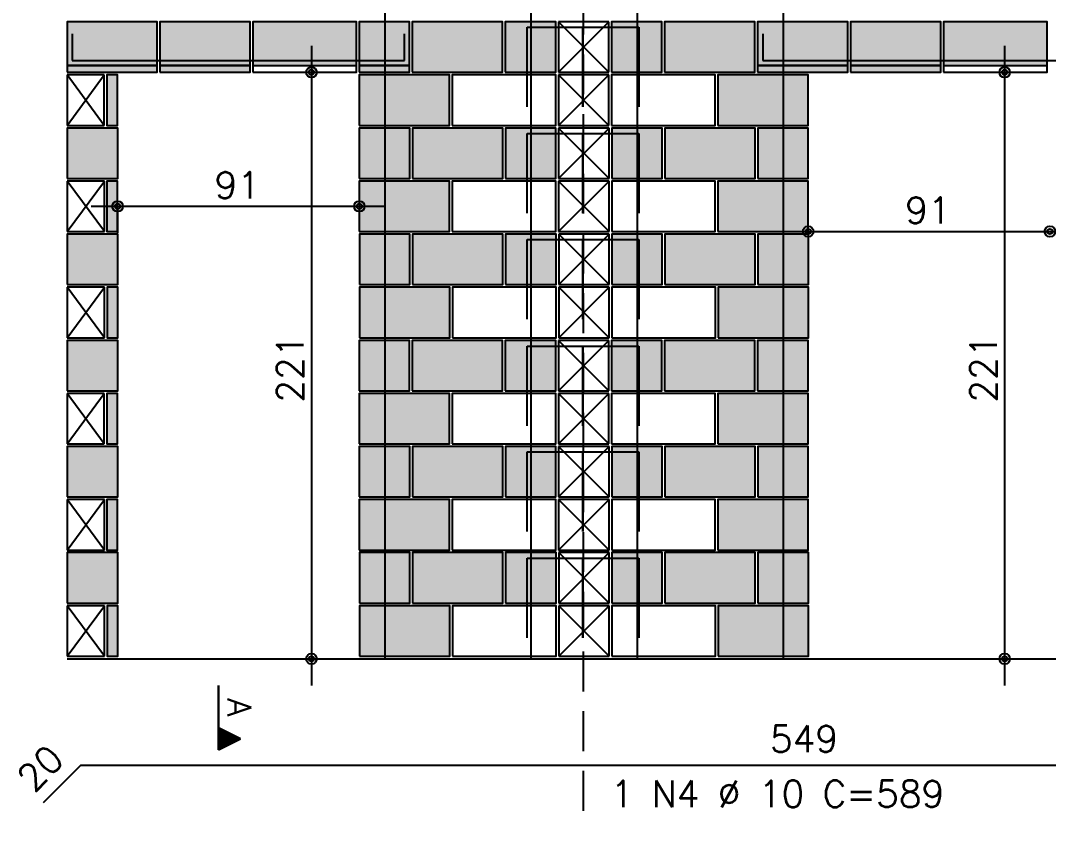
# Model space of a CAD drawing. Extents: x -1 to 122, y -1 to 61.
# Drawn here: x 54.61 to 62.35, y 26.07 to 32.1 of the extents above; entities that cross this region are included whole.
import ezdxf

# ---------------------------------------------------------------- set-up
doc = ezdxf.new("R2010")
doc.units = 0
doc.header["$MEASUREMENT"] = 0
doc.linetypes.add('ESTILO_TQS_0001', pattern=[0.45, 0.3, -0.15])
for name, color, linetype in [('PENA_01', 1, 'CONTINUOUS'), ('PENA_02', 2, 'CONTINUOUS'), ('PENA_03', 3, 'CONTINUOUS'), ('PENA_05', 5, 'CONTINUOUS'), ('PENA_09', 254, 'CONTINUOUS'), ('PENA_21', 100, 'CONTINUOUS'), ('PENA_23', 50, 'CONTINUOUS'), ('PENA_25', 210, 'CONTINUOUS')]:
    doc.layers.add(name, color=color, linetype=linetype)
doc.styles.get("Standard").update_dxf_attribs({"font": 'ROMANS.SHX'})

msp = doc.modelspace()

# ---------------------------------------------------------------- linework, layer by layer
at = {"layer": 'PENA_01', "linetype": 'ESTILO_TQS_0001'}
msp.add_line((58.8489, 32.2973), (58.8489, 22.0036), dxfattribs=at)
at = {"layer": 'PENA_01', "linetype": 'Continuous'}
for p, q in [((56.8024, 31.9126), (56.8024, 27.0926)), ((62.0222, 31.9126), (62.0222, 27.0926)), ((54.962, 31.7626), (55.642, 31.7626)), ((55.662, 31.7626), (56.342, 31.7626)), ((56.362, 31.7626), (57.142, 31.7626)), ((57.162, 31.7626), (57.542, 31.7626)), ((60.162, 31.7626), (60.842, 31.7626)), ((60.862, 31.7626), (61.542, 31.7626)), ((61.562, 31.7626), (62.342, 31.7626)), ((56.952, 31.7126), (57.0024, 31.7126)), ((62.152, 31.7126), (62.2222, 31.7126)), ((55.1431, 30.7026), (57.3631, 30.7026)), ((55.3431, 30.6926), (55.3431, 30.5026)), ((60.3431, 30.5126), (62.5631, 30.5126)), ((60.5431, 30.5026), (60.5431, 30.3126)), ((56.7663, 27.2926), (57.0024, 27.2926)), ((62.0536, 27.2926), (62.2222, 27.2926))]:
    msp.add_line(p, q, dxfattribs=at)
at = {"layer": 'PENA_02', "linetype": 'Continuous'}
for p, q in [((59.042, 32.0926), (58.662, 32.0926)), ((58.662, 32.0926), (58.662, 31.7126)), ((59.042, 31.7126), (59.042, 32.0926)), ((55.242, 31.6926), (54.962, 31.6926)), ((54.962, 31.6926), (54.962, 31.3126)), ((55.242, 31.3126), (55.242, 31.6926)), ((58.662, 31.7126), (59.042, 31.7126)), ((59.042, 31.6926), (58.662, 31.6926)), ((58.662, 31.6926), (58.662, 31.3126)), ((59.042, 31.3126), (59.042, 31.6926)), ((54.962, 31.3126), (55.242, 31.3126)), ((58.662, 31.3126), (59.042, 31.3126)), ((59.0431, 31.2926), (58.6631, 31.2926)), ((58.6631, 31.2926), (58.6631, 30.9126)), ((59.0431, 30.9126), (59.0431, 31.2926)), ((55.2431, 30.8926), (54.9631, 30.8926)), ((54.9631, 30.8926), (54.9631, 30.5126)), ((55.2431, 30.5126), (55.2431, 30.8926)), ((58.6631, 30.9126), (59.0431, 30.9126)), ((59.0431, 30.8926), (58.6631, 30.8926)), ((58.6631, 30.8926), (58.6631, 30.5126)), ((59.0431, 30.5126), (59.0431, 30.8926)), ((54.9631, 30.5126), (55.2431, 30.5126)), ((58.6631, 30.5126), (59.0431, 30.5126)), ((59.0442, 30.4926), (58.6642, 30.4926)), ((58.6642, 30.4926), (58.6642, 30.1126)), ((59.0442, 30.1126), (59.0442, 30.4926)), ((58.6642, 30.1126), (59.0442, 30.1126)), ((55.2442, 30.0926), (54.9642, 30.0926)), ((54.9642, 30.0926), (54.9642, 29.7126)), ((55.2442, 29.7126), (55.2442, 30.0926)), ((59.0442, 30.0926), (58.6642, 30.0926)), ((58.6642, 30.0926), (58.6642, 29.7126)), ((59.0442, 29.7126), (59.0442, 30.0926)), ((54.9642, 29.7126), (55.2442, 29.7126)), ((59.042, 29.6926), (58.662, 29.6926)), ((58.662, 29.6926), (58.662, 29.3126)), ((58.6642, 29.7126), (59.0442, 29.7126)), ((59.042, 29.3126), (59.042, 29.6926)), ((55.242, 29.2926), (54.962, 29.2926)), ((54.962, 29.2926), (54.962, 28.9126)), ((55.242, 28.9126), (55.242, 29.2926)), ((58.662, 29.3126), (59.042, 29.3126)), ((59.042, 29.2926), (58.662, 29.2926)), ((58.662, 29.2926), (58.662, 28.9126)), ((59.042, 28.9126), (59.042, 29.2926)), ((54.962, 28.9126), (55.242, 28.9126)), ((58.662, 28.9126), (59.042, 28.9126)), ((59.0431, 28.8926), (58.6631, 28.8926)), ((58.6631, 28.8926), (58.6631, 28.5126)), ((59.0431, 28.5126), (59.0431, 28.8926)), ((55.2431, 28.4926), (54.9631, 28.4926)), ((54.9631, 28.4926), (54.9631, 28.1126)), ((55.2431, 28.1126), (55.2431, 28.4926)), ((58.6631, 28.5126), (59.0431, 28.5126)), ((59.0431, 28.4926), (58.6631, 28.4926)), ((58.6631, 28.4926), (58.6631, 28.1126)), ((59.0431, 28.1126), (59.0431, 28.4926)), ((54.9631, 28.1126), (55.2431, 28.1126)), ((58.6631, 28.1126), (59.0431, 28.1126)), ((59.0442, 28.0926), (58.6642, 28.0926)), ((58.6642, 28.0926), (58.6642, 27.7126)), ((59.0442, 27.7126), (59.0442, 28.0926)), ((58.6642, 27.7126), (59.0442, 27.7126)), ((55.2442, 27.6926), (54.9642, 27.6926)), ((54.9642, 27.6926), (54.9642, 27.3126)), ((55.2442, 27.3126), (55.2442, 27.6926)), ((59.0442, 27.6926), (58.6642, 27.6926)), ((58.6642, 27.6926), (58.6642, 27.3126)), ((59.0442, 27.3126), (59.0442, 27.6926)), ((54.9642, 27.3126), (55.2442, 27.3126)), ((54.9642, 27.2926), (66.1442, 27.2926)), ((58.6642, 27.3126), (59.0442, 27.3126))]:
    msp.add_line(p, q, dxfattribs=at)
for points in [[(54.962, 31.7126), (55.642, 31.7126), (55.642, 32.0926), (54.962, 32.0926), (54.962, 31.7126)], [(55.662, 31.7126), (56.342, 31.7126), (56.342, 32.0926), (55.662, 32.0926), (55.662, 31.7126)], [(56.362, 31.7126), (57.142, 31.7126), (57.142, 32.0926), (56.362, 32.0926), (56.362, 31.7126)], [(57.162, 31.7126), (57.542, 31.7126), (57.542, 32.0926), (57.162, 32.0926), (57.162, 31.7126)], [(57.562, 31.7126), (58.242, 31.7126), (58.242, 32.0926), (57.562, 32.0926), (57.562, 31.7126)], [(58.262, 31.7126), (58.642, 31.7126), (58.642, 32.0926), (58.262, 32.0926), (58.262, 31.7126)], [(59.062, 31.7126), (59.442, 31.7126), (59.442, 32.0926), (59.062, 32.0926), (59.062, 31.7126)], [(59.462, 31.7126), (60.142, 31.7126), (60.142, 32.0926), (59.462, 32.0926), (59.462, 31.7126)], [(60.162, 31.7126), (60.842, 31.7126), (60.842, 32.0926), (60.162, 32.0926), (60.162, 31.7126)], [(60.862, 31.7126), (61.542, 31.7126), (61.542, 32.0926), (60.862, 32.0926), (60.862, 31.7126)], [(61.562, 31.7126), (62.342, 31.7126), (62.342, 32.0926), (61.562, 32.0926), (61.562, 31.7126)], [(55.262, 31.3126), (55.342, 31.3126), (55.342, 31.6926), (55.262, 31.6926), (55.262, 31.3126)], [(57.162, 31.3126), (57.842, 31.3126), (57.842, 31.6926), (57.162, 31.6926), (57.162, 31.3126)], [(57.862, 31.3126), (58.642, 31.3126), (58.642, 31.6926), (57.862, 31.6926), (57.862, 31.3126)], [(59.062, 31.3126), (59.842, 31.3126), (59.842, 31.6926), (59.062, 31.6926), (59.062, 31.3126)], [(59.862, 31.3126), (60.542, 31.3126), (60.542, 31.6926), (59.862, 31.6926), (59.862, 31.3126)], [(54.9642, 30.9126), (55.3442, 30.9126), (55.3442, 31.2926), (54.9642, 31.2926), (54.9642, 30.9126)], [(57.1631, 30.9126), (57.5431, 30.9126), (57.5431, 31.2926), (57.1631, 31.2926), (57.1631, 30.9126)], [(57.5631, 30.9126), (58.2431, 30.9126), (58.2431, 31.2926), (57.5631, 31.2926), (57.5631, 30.9126)], [(58.2631, 30.9126), (58.6431, 30.9126), (58.6431, 31.2926), (58.2631, 31.2926), (58.2631, 30.9126)], [(59.0631, 30.9126), (59.4431, 30.9126), (59.4431, 31.2926), (59.0631, 31.2926), (59.0631, 30.9126)], [(59.4631, 30.9126), (60.1431, 30.9126), (60.1431, 31.2926), (59.4631, 31.2926), (59.4631, 30.9126)], [(60.1631, 30.9126), (60.5431, 30.9126), (60.5431, 31.2926), (60.1631, 31.2926), (60.1631, 30.9126)], [(55.2631, 30.5126), (55.3431, 30.5126), (55.3431, 30.8926), (55.2631, 30.8926), (55.2631, 30.5126)], [(57.1631, 30.5126), (57.8431, 30.5126), (57.8431, 30.8926), (57.1631, 30.8926), (57.1631, 30.5126)], [(57.8631, 30.5126), (58.6431, 30.5126), (58.6431, 30.8926), (57.8631, 30.8926), (57.8631, 30.5126)], [(59.0631, 30.5126), (59.8431, 30.5126), (59.8431, 30.8926), (59.0631, 30.8926), (59.0631, 30.5126)], [(59.8631, 30.5126), (60.5431, 30.5126), (60.5431, 30.8926), (59.8631, 30.8926), (59.8631, 30.5126)], [(54.9642, 30.1126), (55.3442, 30.1126), (55.3442, 30.4926), (54.9642, 30.4926), (54.9642, 30.1126)], [(57.1642, 30.1126), (57.5442, 30.1126), (57.5442, 30.4926), (57.1642, 30.4926), (57.1642, 30.1126)], [(57.5642, 30.1126), (58.2442, 30.1126), (58.2442, 30.4926), (57.5642, 30.4926), (57.5642, 30.1126)], [(58.2642, 30.1126), (58.6442, 30.1126), (58.6442, 30.4926), (58.2642, 30.4926), (58.2642, 30.1126)], [(59.0642, 30.1126), (59.4442, 30.1126), (59.4442, 30.4926), (59.0642, 30.4926), (59.0642, 30.1126)], [(59.4642, 30.1126), (60.1442, 30.1126), (60.1442, 30.4926), (59.4642, 30.4926), (59.4642, 30.1126)], [(60.1642, 30.1126), (60.5442, 30.1126), (60.5442, 30.4926), (60.1642, 30.4926), (60.1642, 30.1126)], [(55.2642, 29.7126), (55.3442, 29.7126), (55.3442, 30.0926), (55.2642, 30.0926), (55.2642, 29.7126)], [(57.1642, 29.7126), (57.8442, 29.7126), (57.8442, 30.0926), (57.1642, 30.0926), (57.1642, 29.7126)], [(57.8642, 29.7126), (58.6442, 29.7126), (58.6442, 30.0926), (57.8642, 30.0926), (57.8642, 29.7126)], [(59.0642, 29.7126), (59.8442, 29.7126), (59.8442, 30.0926), (59.0642, 30.0926), (59.0642, 29.7126)], [(59.8642, 29.7126), (60.5442, 29.7126), (60.5442, 30.0926), (59.8642, 30.0926), (59.8642, 29.7126)], [(54.9642, 29.3126), (55.3442, 29.3126), (55.3442, 29.6926), (54.9642, 29.6926), (54.9642, 29.3126)], [(57.162, 29.3126), (57.542, 29.3126), (57.542, 29.6926), (57.162, 29.6926), (57.162, 29.3126)], [(57.562, 29.3126), (58.242, 29.3126), (58.242, 29.6926), (57.562, 29.6926), (57.562, 29.3126)], [(58.262, 29.3126), (58.642, 29.3126), (58.642, 29.6926), (58.262, 29.6926), (58.262, 29.3126)], [(59.062, 29.3126), (59.442, 29.3126), (59.442, 29.6926), (59.062, 29.6926), (59.062, 29.3126)], [(59.462, 29.3126), (60.142, 29.3126), (60.142, 29.6926), (59.462, 29.6926), (59.462, 29.3126)], [(60.162, 29.3126), (60.542, 29.3126), (60.542, 29.6926), (60.162, 29.6926), (60.162, 29.3126)], [(55.262, 28.9126), (55.342, 28.9126), (55.342, 29.2926), (55.262, 29.2926), (55.262, 28.9126)], [(57.162, 28.9126), (57.842, 28.9126), (57.842, 29.2926), (57.162, 29.2926), (57.162, 28.9126)], [(57.862, 28.9126), (58.642, 28.9126), (58.642, 29.2926), (57.862, 29.2926), (57.862, 28.9126)], [(59.062, 28.9126), (59.842, 28.9126), (59.842, 29.2926), (59.062, 29.2926), (59.062, 28.9126)], [(59.862, 28.9126), (60.542, 28.9126), (60.542, 29.2926), (59.862, 29.2926), (59.862, 28.9126)], [(54.9642, 28.5126), (55.3442, 28.5126), (55.3442, 28.8926), (54.9642, 28.8926), (54.9642, 28.5126)], [(57.1631, 28.5126), (57.5431, 28.5126), (57.5431, 28.8926), (57.1631, 28.8926), (57.1631, 28.5126)], [(57.5631, 28.5126), (58.2431, 28.5126), (58.2431, 28.8926), (57.5631, 28.8926), (57.5631, 28.5126)], [(58.2631, 28.5126), (58.6431, 28.5126), (58.6431, 28.8926), (58.2631, 28.8926), (58.2631, 28.5126)], [(59.0631, 28.5126), (59.4431, 28.5126), (59.4431, 28.8926), (59.0631, 28.8926), (59.0631, 28.5126)], [(59.4631, 28.5126), (60.1431, 28.5126), (60.1431, 28.8926), (59.4631, 28.8926), (59.4631, 28.5126)], [(60.1631, 28.5126), (60.5431, 28.5126), (60.5431, 28.8926), (60.1631, 28.8926), (60.1631, 28.5126)], [(55.2631, 28.1126), (55.3431, 28.1126), (55.3431, 28.4926), (55.2631, 28.4926), (55.2631, 28.1126)], [(57.1631, 28.1126), (57.8431, 28.1126), (57.8431, 28.4926), (57.1631, 28.4926), (57.1631, 28.1126)], [(57.8631, 28.1126), (58.6431, 28.1126), (58.6431, 28.4926), (57.8631, 28.4926), (57.8631, 28.1126)], [(59.0631, 28.1126), (59.8431, 28.1126), (59.8431, 28.4926), (59.0631, 28.4926), (59.0631, 28.1126)], [(59.8631, 28.1126), (60.5431, 28.1126), (60.5431, 28.4926), (59.8631, 28.4926), (59.8631, 28.1126)], [(54.9642, 27.7126), (55.3442, 27.7126), (55.3442, 28.0926), (54.9642, 28.0926), (54.9642, 27.7126)], [(57.1642, 27.7126), (57.5442, 27.7126), (57.5442, 28.0926), (57.1642, 28.0926), (57.1642, 27.7126)], [(57.5642, 27.7126), (58.2442, 27.7126), (58.2442, 28.0926), (57.5642, 28.0926), (57.5642, 27.7126)], [(58.2642, 27.7126), (58.6442, 27.7126), (58.6442, 28.0926), (58.2642, 28.0926), (58.2642, 27.7126)], [(59.0642, 27.7126), (59.4442, 27.7126), (59.4442, 28.0926), (59.0642, 28.0926), (59.0642, 27.7126)], [(59.4642, 27.7126), (60.1442, 27.7126), (60.1442, 28.0926), (59.4642, 28.0926), (59.4642, 27.7126)], [(60.1642, 27.7126), (60.5442, 27.7126), (60.5442, 28.0926), (60.1642, 28.0926), (60.1642, 27.7126)], [(55.2642, 27.3126), (55.3442, 27.3126), (55.3442, 27.6926), (55.2642, 27.6926), (55.2642, 27.3126)], [(57.1642, 27.3126), (57.8442, 27.3126), (57.8442, 27.6926), (57.1642, 27.6926), (57.1642, 27.3126)], [(57.8642, 27.3126), (58.6442, 27.3126), (58.6442, 27.6926), (57.8642, 27.6926), (57.8642, 27.3126)], [(59.0642, 27.3126), (59.8442, 27.3126), (59.8442, 27.6926), (59.0642, 27.6926), (59.0642, 27.3126)], [(59.8642, 27.3126), (60.5442, 27.3126), (60.5442, 27.6926), (59.8642, 27.6926), (59.8642, 27.3126)]]:
    msp.add_lwpolyline(points, dxfattribs=at)
for centre, radius in [((56.8024, 31.7126), 0.04), ((56.8024, 31.7126), 0.02), ((62.0222, 31.7126), 0.04), ((62.0222, 31.7126), 0.02), ((55.3431, 30.7026), 0.04), ((57.1631, 30.7026), 0.04), ((55.3431, 30.7026), 0.02), ((57.1631, 30.7026), 0.02), ((60.5431, 30.5126), 0.04), ((60.5431, 30.5126), 0.02), ((62.3631, 30.5126), 0.04), ((62.3631, 30.5126), 0.02), ((56.8024, 27.2926), 0.04), ((62.0222, 27.2926), 0.04), ((56.8024, 27.2926), 0.02), ((62.0222, 27.2926), 0.02)]:
    msp.add_circle(centre, radius, dxfattribs=at)
at = {"layer": 'PENA_03', "linetype": 'Continuous'}
for p, q in [((58.662, 31.7126), (59.042, 32.0926)), ((59.042, 31.7126), (58.662, 32.0926)), ((54.962, 31.3126), (55.242, 31.6926)), ((55.242, 31.3126), (54.962, 31.6926)), ((56.752, 31.7126), (56.752, 31.7126)), ((58.662, 31.3126), (59.042, 31.6926)), ((59.042, 31.3126), (58.662, 31.6926)), ((61.952, 31.7126), (61.952, 31.7126)), ((58.6631, 30.9126), (59.0431, 31.2926)), ((59.0431, 30.9126), (58.6631, 31.2926)), ((54.9631, 30.5126), (55.2431, 30.8926)), ((55.2431, 30.5126), (54.9631, 30.8926)), ((55.3431, 30.8926), (55.3431, 30.8926)), ((58.6631, 30.5126), (59.0431, 30.8926)), ((59.0431, 30.5126), (58.6631, 30.8926)), ((57.1631, 30.7026), (57.1631, 30.7026)), ((60.5431, 30.7026), (60.5431, 30.7026)), ((58.6642, 30.1126), (59.0442, 30.4926)), ((59.0442, 30.1126), (58.6642, 30.4926)), ((54.9642, 29.7126), (55.2442, 30.0926)), ((55.2442, 29.7126), (54.9642, 30.0926)), ((58.6642, 29.7126), (59.0442, 30.0926)), ((59.0442, 29.7126), (58.6642, 30.0926)), ((58.662, 29.3126), (59.042, 29.6926)), ((59.042, 29.3126), (58.662, 29.6926)), ((54.962, 28.9126), (55.242, 29.2926)), ((55.242, 28.9126), (54.962, 29.2926)), ((58.662, 28.9126), (59.042, 29.2926)), ((59.042, 28.9126), (58.662, 29.2926)), ((58.6631, 28.5126), (59.0431, 28.8926)), ((59.0431, 28.5126), (58.6631, 28.8926)), ((54.9631, 28.1126), (55.2431, 28.4926)), ((55.2431, 28.1126), (54.9631, 28.4926)), ((58.6631, 28.1126), (59.0431, 28.4926)), ((59.0431, 28.1126), (58.6631, 28.4926)), ((58.6642, 27.7126), (59.0442, 28.0926)), ((59.0442, 27.7126), (58.6642, 28.0926)), ((54.9642, 27.3126), (55.2442, 27.6926)), ((55.2442, 27.3126), (54.9642, 27.6926)), ((58.6642, 27.3126), (59.0442, 27.6926)), ((59.0442, 27.3126), (58.6642, 27.6926)), ((56.5663, 27.2926), (56.5663, 27.2926)), ((61.8536, 27.2926), (61.8536, 27.2926)), ((56.1026, 27.0926), (56.1026, 26.6063)), ((56.1033, 26.7718), (56.1033, 27.0926)), ((56.2685, 26.6892), (56.1033, 26.7718)), ((56.1033, 26.6074), (56.1033, 26.7711)), ((56.267, 26.6892), (56.1033, 26.7711)), ((56.1154, 26.6126), (56.1154, 26.7658)), ((56.1281, 26.619), (56.1281, 26.7594)), ((56.1409, 26.6254), (56.1409, 26.753)), ((56.1537, 26.6318), (56.1537, 26.7467)), ((56.1664, 26.6382), (56.1664, 26.7403)), ((56.1792, 26.6446), (56.1792, 26.7339)), ((56.192, 26.6509), (56.192, 26.7275)), ((56.2047, 26.6573), (56.2047, 26.7211)), ((56.2175, 26.6637), (56.2175, 26.7148)), ((56.2303, 26.6701), (56.2303, 26.7084)), ((56.243, 26.6765), (56.243, 26.702)), ((56.1026, 26.6063), (56.2685, 26.6892)), ((56.1033, 26.6074), (56.267, 26.6892)), ((56.2558, 26.6828), (56.2558, 26.6956))]:
    msp.add_line(p, q, dxfattribs=at)
at = {"layer": 'PENA_05', "linetype": 'Continuous'}
for p, q in [((58.4271, 31.4517), (58.4271, 32.0517)), ((58.4271, 32.0517), (58.8471, 32.0517)), ((58.8471, 32.0517), (58.8471, 31.4517)), ((58.8471, 31.4517), (58.8471, 32.0517)), ((58.8471, 32.0517), (59.2671, 32.0517)), ((59.2671, 32.0517), (59.2671, 31.4517)), ((55.002, 32.0026), (55.002, 31.8026)), ((57.502, 31.8026), (57.502, 32.0026)), ((60.202, 32.0026), (60.202, 31.8026)), ((55.002, 31.8026), (57.502, 31.8026)), ((60.202, 31.8026), (62.6995, 31.8026)), ((58.4271, 30.6517), (58.4271, 31.2517)), ((58.4271, 31.2517), (58.8471, 31.2517)), ((58.8471, 31.2517), (58.8471, 30.6517)), ((58.8471, 30.6517), (58.8471, 31.2517)), ((58.8471, 31.2517), (59.2671, 31.2517)), ((59.2671, 31.2517), (59.2671, 30.6517)), ((58.4271, 29.8517), (58.4271, 30.4517)), ((58.4271, 30.4517), (58.8471, 30.4517)), ((58.8471, 30.4517), (58.8471, 29.8517)), ((58.8471, 29.8517), (58.8471, 30.4517)), ((58.8471, 30.4517), (59.2671, 30.4517)), ((59.2671, 30.4517), (59.2671, 29.8517)), ((58.4271, 29.0493), (58.4271, 29.6493)), ((58.4271, 29.6493), (58.8471, 29.6493)), ((58.8471, 29.6493), (58.8471, 29.0493)), ((58.8471, 29.0493), (58.8471, 29.6493)), ((58.8471, 29.6493), (59.2671, 29.6493)), ((59.2671, 29.6493), (59.2671, 29.0493)), ((58.4271, 28.2526), (58.4271, 28.8526)), ((58.4271, 28.8526), (58.8471, 28.8526)), ((58.8471, 28.8526), (58.8471, 28.2526)), ((58.8471, 28.2526), (58.8471, 28.8526)), ((58.8471, 28.8526), (59.2671, 28.8526)), ((59.2671, 28.8526), (59.2671, 28.2526)), ((58.4271, 27.4517), (58.4271, 28.0517)), ((58.4271, 28.0517), (58.8471, 28.0517)), ((58.8471, 28.0517), (58.8471, 27.4517)), ((58.8471, 27.4517), (58.8471, 28.0517)), ((58.8471, 28.0517), (59.2671, 28.0517)), ((59.2671, 28.0517), (59.2671, 27.4517)), ((55.0642, 26.4891), (54.7813, 26.2062)), ((66.0442, 26.4891), (55.0642, 26.4891))]:
    msp.add_line(p, q, dxfattribs=at)
for points in [[(57.3542, 32.8526), (57.3542, 27.2926)], [(58.4542, 32.8526), (58.4542, 27.2926)], [(59.2542, 32.8526), (59.2542, 27.2926)], [(60.3542, 32.8526), (60.3542, 27.2926)]]:
    msp.add_lwpolyline(points, dxfattribs=at)
at = {"layer": 'PENA_09', "linetype": 'Continuous'}
for points in [[(54.962, 31.7626), (55.642, 31.7626), (55.642, 32.0926), (54.962, 32.0926), (54.962, 31.7626)], [(55.662, 31.7626), (56.342, 31.7626), (56.342, 32.0926), (55.662, 32.0926), (55.662, 31.7626)], [(56.362, 31.7626), (57.142, 31.7626), (57.142, 32.0926), (56.362, 32.0926), (56.362, 31.7626)], [(57.162, 31.7626), (57.542, 31.7626), (57.542, 32.0926), (57.162, 32.0926), (57.162, 31.7626)], [(60.162, 31.7626), (60.842, 31.7626), (60.842, 32.0926), (60.162, 32.0926), (60.162, 31.7626)], [(60.862, 31.7626), (61.542, 31.7626), (61.542, 32.0926), (60.862, 32.0926), (60.862, 31.7626)], [(61.562, 31.7626), (62.342, 31.7626), (62.342, 32.0926), (61.562, 32.0926), (61.562, 31.7626)]]:
    msp.add_lwpolyline(points, dxfattribs=at)
for points in [[(54.962, 31.7626), (55.642, 31.7626), (55.642, 32.0926)], [(54.962, 31.7626), (55.642, 32.0926), (54.962, 32.0926)], [(54.962, 31.7626), (54.962, 32.0926), (54.962, 31.7626)], [(55.662, 31.7626), (56.342, 31.7626), (56.342, 32.0926)], [(55.662, 31.7626), (56.342, 32.0926), (55.662, 32.0926)], [(55.662, 31.7626), (55.662, 32.0926), (55.662, 31.7626)], [(56.362, 31.7626), (57.142, 31.7626), (57.142, 32.0926)], [(56.362, 31.7626), (57.142, 32.0926), (56.362, 32.0926)], [(56.362, 31.7626), (56.362, 32.0926), (56.362, 31.7626)], [(57.162, 31.7626), (57.542, 31.7626), (57.542, 32.0926)], [(57.162, 31.7626), (57.542, 32.0926), (57.162, 32.0926)], [(57.162, 31.7626), (57.162, 32.0926), (57.162, 31.7626)], [(60.162, 31.7626), (60.842, 31.7626), (60.842, 32.0926)], [(60.162, 31.7626), (60.842, 32.0926), (60.162, 32.0926)], [(60.162, 31.7626), (60.162, 32.0926), (60.162, 31.7626)], [(60.862, 31.7626), (61.542, 31.7626), (61.542, 32.0926)], [(60.862, 31.7626), (61.542, 32.0926), (60.862, 32.0926)], [(60.862, 31.7626), (60.862, 32.0926), (60.862, 31.7626)], [(61.562, 31.7626), (62.342, 31.7626), (62.342, 32.0926)], [(61.562, 31.7626), (62.342, 32.0926), (61.562, 32.0926)], [(61.562, 31.7626), (61.562, 32.0926), (61.562, 31.7626)]]:
    msp.add_solid(points, dxfattribs=at)
at = {"layer": 'PENA_21', "linetype": 'Continuous'}
for points in [[(57.562, 31.7126), (58.242, 31.7126), (58.242, 32.0926), (57.562, 32.0926), (57.562, 31.7126)], [(59.462, 31.7126), (60.142, 31.7126), (60.142, 32.0926), (59.462, 32.0926), (59.462, 31.7126)], [(54.962, 31.7126), (55.642, 31.7126), (55.642, 31.7626), (54.962, 31.7626), (54.962, 31.7126)], [(55.662, 31.7126), (56.342, 31.7126), (56.342, 31.7626), (55.662, 31.7626), (55.662, 31.7126)], [(60.162, 31.7126), (60.842, 31.7126), (60.842, 31.7626), (60.162, 31.7626), (60.162, 31.7126)], [(60.862, 31.7126), (61.542, 31.7126), (61.542, 31.7626), (60.862, 31.7626), (60.862, 31.7126)], [(57.162, 31.3126), (57.842, 31.3126), (57.842, 31.6926), (57.162, 31.6926), (57.162, 31.3126)], [(59.862, 31.3126), (60.542, 31.3126), (60.542, 31.6926), (59.862, 31.6926), (59.862, 31.3126)], [(57.5631, 30.9126), (58.2431, 30.9126), (58.2431, 31.2926), (57.5631, 31.2926), (57.5631, 30.9126)], [(59.4631, 30.9126), (60.1431, 30.9126), (60.1431, 31.2926), (59.4631, 31.2926), (59.4631, 30.9126)], [(57.1631, 30.5126), (57.8431, 30.5126), (57.8431, 30.8926), (57.1631, 30.8926), (57.1631, 30.5126)], [(59.8631, 30.5126), (60.5431, 30.5126), (60.5431, 30.8926), (59.8631, 30.8926), (59.8631, 30.5126)], [(57.5642, 30.1126), (58.2442, 30.1126), (58.2442, 30.4926), (57.5642, 30.4926), (57.5642, 30.1126)], [(59.4642, 30.1126), (60.1442, 30.1126), (60.1442, 30.4926), (59.4642, 30.4926), (59.4642, 30.1126)], [(57.1642, 29.7126), (57.8442, 29.7126), (57.8442, 30.0926), (57.1642, 30.0926), (57.1642, 29.7126)], [(59.8642, 29.7126), (60.5442, 29.7126), (60.5442, 30.0926), (59.8642, 30.0926), (59.8642, 29.7126)], [(57.562, 29.3126), (58.242, 29.3126), (58.242, 29.6926), (57.562, 29.6926), (57.562, 29.3126)], [(59.462, 29.3126), (60.142, 29.3126), (60.142, 29.6926), (59.462, 29.6926), (59.462, 29.3126)], [(57.162, 28.9126), (57.842, 28.9126), (57.842, 29.2926), (57.162, 29.2926), (57.162, 28.9126)], [(59.862, 28.9126), (60.542, 28.9126), (60.542, 29.2926), (59.862, 29.2926), (59.862, 28.9126)], [(57.5631, 28.5126), (58.2431, 28.5126), (58.2431, 28.8926), (57.5631, 28.8926), (57.5631, 28.5126)], [(59.4631, 28.5126), (60.1431, 28.5126), (60.1431, 28.8926), (59.4631, 28.8926), (59.4631, 28.5126)], [(57.1631, 28.1126), (57.8431, 28.1126), (57.8431, 28.4926), (57.1631, 28.4926), (57.1631, 28.1126)], [(59.8631, 28.1126), (60.5431, 28.1126), (60.5431, 28.4926), (59.8631, 28.4926), (59.8631, 28.1126)], [(57.5642, 27.7126), (58.2442, 27.7126), (58.2442, 28.0926), (57.5642, 28.0926), (57.5642, 27.7126)], [(59.4642, 27.7126), (60.1442, 27.7126), (60.1442, 28.0926), (59.4642, 28.0926), (59.4642, 27.7126)], [(57.1642, 27.3126), (57.8442, 27.3126), (57.8442, 27.6926), (57.1642, 27.6926), (57.1642, 27.3126)], [(59.8642, 27.3126), (60.5442, 27.3126), (60.5442, 27.6926), (59.8642, 27.6926), (59.8642, 27.3126)]]:
    msp.add_lwpolyline(points, dxfattribs=at)
for points in [[(57.562, 31.7126), (58.242, 31.7126), (58.242, 32.0926)], [(57.562, 31.7126), (58.242, 32.0926), (57.562, 32.0926)], [(57.562, 31.7126), (57.562, 32.0926), (57.562, 31.7126)], [(59.462, 31.7126), (60.142, 31.7126), (60.142, 32.0926)], [(59.462, 31.7126), (60.142, 32.0926), (59.462, 32.0926)], [(59.462, 31.7126), (59.462, 32.0926), (59.462, 31.7126)], [(54.962, 31.7126), (55.642, 31.7126), (55.642, 31.7626)], [(54.962, 31.7126), (55.642, 31.7626), (54.962, 31.7626)], [(54.962, 31.7126), (54.962, 31.7626), (54.962, 31.7126)], [(55.662, 31.7126), (56.342, 31.7126), (56.342, 31.7626)], [(55.662, 31.7126), (56.342, 31.7626), (55.662, 31.7626)], [(55.662, 31.7126), (55.662, 31.7626), (55.662, 31.7126)], [(60.162, 31.7126), (60.842, 31.7126), (60.842, 31.7626)], [(60.162, 31.7126), (60.842, 31.7626), (60.162, 31.7626)], [(60.162, 31.7126), (60.162, 31.7626), (60.162, 31.7126)], [(60.862, 31.7126), (61.542, 31.7126), (61.542, 31.7626)], [(60.862, 31.7126), (61.542, 31.7626), (60.862, 31.7626)], [(60.862, 31.7126), (60.862, 31.7626), (60.862, 31.7126)], [(57.162, 31.3126), (57.842, 31.3126), (57.842, 31.6926)], [(57.162, 31.3126), (57.842, 31.6926), (57.162, 31.6926)], [(57.162, 31.3126), (57.162, 31.6926), (57.162, 31.3126)], [(59.862, 31.3126), (60.542, 31.3126), (60.542, 31.6926)], [(59.862, 31.3126), (60.542, 31.6926), (59.862, 31.6926)], [(59.862, 31.3126), (59.862, 31.6926), (59.862, 31.3126)], [(57.5631, 30.9126), (58.2431, 30.9126), (58.2431, 31.2926)], [(57.5631, 30.9126), (58.2431, 31.2926), (57.5631, 31.2926)], [(57.5631, 30.9126), (57.5631, 31.2926), (57.5631, 30.9126)], [(59.4631, 30.9126), (60.1431, 30.9126), (60.1431, 31.2926)], [(59.4631, 30.9126), (60.1431, 31.2926), (59.4631, 31.2926)], [(59.4631, 30.9126), (59.4631, 31.2926), (59.4631, 30.9126)], [(57.1631, 30.5126), (57.8431, 30.5126), (57.8431, 30.8926)], [(57.1631, 30.5126), (57.8431, 30.8926), (57.1631, 30.8926)], [(57.1631, 30.5126), (57.1631, 30.8926), (57.1631, 30.5126)], [(59.8631, 30.5126), (60.5431, 30.5126), (60.5431, 30.8926)], [(59.8631, 30.5126), (60.5431, 30.8926), (59.8631, 30.8926)], [(59.8631, 30.5126), (59.8631, 30.8926), (59.8631, 30.5126)], [(57.5642, 30.1126), (58.2442, 30.1126), (58.2442, 30.4926)], [(57.5642, 30.1126), (58.2442, 30.4926), (57.5642, 30.4926)], [(57.5642, 30.1126), (57.5642, 30.4926), (57.5642, 30.1126)], [(59.4642, 30.1126), (60.1442, 30.1126), (60.1442, 30.4926)], [(59.4642, 30.1126), (60.1442, 30.4926), (59.4642, 30.4926)], [(59.4642, 30.1126), (59.4642, 30.4926), (59.4642, 30.1126)], [(57.1642, 29.7126), (57.8442, 29.7126), (57.8442, 30.0926)], [(57.1642, 29.7126), (57.8442, 30.0926), (57.1642, 30.0926)], [(57.1642, 29.7126), (57.1642, 30.0926), (57.1642, 29.7126)], [(59.8642, 29.7126), (60.5442, 29.7126), (60.5442, 30.0926)], [(59.8642, 29.7126), (60.5442, 30.0926), (59.8642, 30.0926)], [(59.8642, 29.7126), (59.8642, 30.0926), (59.8642, 29.7126)], [(57.562, 29.3126), (58.242, 29.3126), (58.242, 29.6926)], [(57.562, 29.3126), (58.242, 29.6926), (57.562, 29.6926)], [(57.562, 29.3126), (57.562, 29.6926), (57.562, 29.3126)], [(59.462, 29.3126), (60.142, 29.3126), (60.142, 29.6926)], [(59.462, 29.3126), (60.142, 29.6926), (59.462, 29.6926)], [(59.462, 29.3126), (59.462, 29.6926), (59.462, 29.3126)], [(57.162, 28.9126), (57.842, 28.9126), (57.842, 29.2926)], [(57.162, 28.9126), (57.842, 29.2926), (57.162, 29.2926)], [(57.162, 28.9126), (57.162, 29.2926), (57.162, 28.9126)], [(59.862, 28.9126), (60.542, 28.9126), (60.542, 29.2926)], [(59.862, 28.9126), (60.542, 29.2926), (59.862, 29.2926)], [(59.862, 28.9126), (59.862, 29.2926), (59.862, 28.9126)], [(57.5631, 28.5126), (58.2431, 28.5126), (58.2431, 28.8926)], [(57.5631, 28.5126), (58.2431, 28.8926), (57.5631, 28.8926)], [(57.5631, 28.5126), (57.5631, 28.8926), (57.5631, 28.5126)], [(59.4631, 28.5126), (60.1431, 28.5126), (60.1431, 28.8926)], [(59.4631, 28.5126), (60.1431, 28.8926), (59.4631, 28.8926)], [(59.4631, 28.5126), (59.4631, 28.8926), (59.4631, 28.5126)], [(57.1631, 28.1126), (57.8431, 28.1126), (57.8431, 28.4926)], [(57.1631, 28.1126), (57.8431, 28.4926), (57.1631, 28.4926)], [(57.1631, 28.1126), (57.1631, 28.4926), (57.1631, 28.1126)], [(59.8631, 28.1126), (60.5431, 28.1126), (60.5431, 28.4926)], [(59.8631, 28.1126), (60.5431, 28.4926), (59.8631, 28.4926)], [(59.8631, 28.1126), (59.8631, 28.4926), (59.8631, 28.1126)], [(57.5642, 27.7126), (58.2442, 27.7126), (58.2442, 28.0926)], [(57.5642, 27.7126), (58.2442, 28.0926), (57.5642, 28.0926)], [(57.5642, 27.7126), (57.5642, 28.0926), (57.5642, 27.7126)], [(59.4642, 27.7126), (60.1442, 27.7126), (60.1442, 28.0926)], [(59.4642, 27.7126), (60.1442, 28.0926), (59.4642, 28.0926)], [(59.4642, 27.7126), (59.4642, 28.0926), (59.4642, 27.7126)], [(57.1642, 27.3126), (57.8442, 27.3126), (57.8442, 27.6926)], [(57.1642, 27.3126), (57.8442, 27.6926), (57.1642, 27.6926)], [(57.1642, 27.3126), (57.1642, 27.6926), (57.1642, 27.3126)], [(59.8642, 27.3126), (60.5442, 27.3126), (60.5442, 27.6926)], [(59.8642, 27.3126), (60.5442, 27.6926), (59.8642, 27.6926)], [(59.8642, 27.3126), (59.8642, 27.6926), (59.8642, 27.3126)]]:
    msp.add_solid(points, dxfattribs=at)
at = {"layer": 'PENA_23', "linetype": 'Continuous'}
for points in [[(58.262, 31.7126), (58.642, 31.7126), (58.642, 32.0926), (58.262, 32.0926), (58.262, 31.7126)], [(59.062, 31.7126), (59.442, 31.7126), (59.442, 32.0926), (59.062, 32.0926), (59.062, 31.7126)], [(57.162, 31.7126), (57.542, 31.7126), (57.542, 31.7626), (57.162, 31.7626), (57.162, 31.7126)], [(54.9642, 30.9126), (55.3442, 30.9126), (55.3442, 31.2926), (54.9642, 31.2926), (54.9642, 30.9126)], [(57.1631, 30.9126), (57.5431, 30.9126), (57.5431, 31.2926), (57.1631, 31.2926), (57.1631, 30.9126)], [(58.2631, 30.9126), (58.6431, 30.9126), (58.6431, 31.2926), (58.2631, 31.2926), (58.2631, 30.9126)], [(59.0631, 30.9126), (59.4431, 30.9126), (59.4431, 31.2926), (59.0631, 31.2926), (59.0631, 30.9126)], [(60.1631, 30.9126), (60.5431, 30.9126), (60.5431, 31.2926), (60.1631, 31.2926), (60.1631, 30.9126)], [(54.9642, 30.1126), (55.3442, 30.1126), (55.3442, 30.4926), (54.9642, 30.4926), (54.9642, 30.1126)], [(57.1642, 30.1126), (57.5442, 30.1126), (57.5442, 30.4926), (57.1642, 30.4926), (57.1642, 30.1126)], [(58.2642, 30.1126), (58.6442, 30.1126), (58.6442, 30.4926), (58.2642, 30.4926), (58.2642, 30.1126)], [(59.0642, 30.1126), (59.4442, 30.1126), (59.4442, 30.4926), (59.0642, 30.4926), (59.0642, 30.1126)], [(60.1642, 30.1126), (60.5442, 30.1126), (60.5442, 30.4926), (60.1642, 30.4926), (60.1642, 30.1126)], [(54.9642, 29.3126), (55.3442, 29.3126), (55.3442, 29.6926), (54.9642, 29.6926), (54.9642, 29.3126)], [(57.162, 29.3126), (57.542, 29.3126), (57.542, 29.6926), (57.162, 29.6926), (57.162, 29.3126)], [(58.262, 29.3126), (58.642, 29.3126), (58.642, 29.6926), (58.262, 29.6926), (58.262, 29.3126)], [(59.062, 29.3126), (59.442, 29.3126), (59.442, 29.6926), (59.062, 29.6926), (59.062, 29.3126)], [(60.162, 29.3126), (60.542, 29.3126), (60.542, 29.6926), (60.162, 29.6926), (60.162, 29.3126)], [(54.9642, 28.5126), (55.3442, 28.5126), (55.3442, 28.8926), (54.9642, 28.8926), (54.9642, 28.5126)], [(57.1631, 28.5126), (57.5431, 28.5126), (57.5431, 28.8926), (57.1631, 28.8926), (57.1631, 28.5126)], [(58.2631, 28.5126), (58.6431, 28.5126), (58.6431, 28.8926), (58.2631, 28.8926), (58.2631, 28.5126)], [(59.0631, 28.5126), (59.4431, 28.5126), (59.4431, 28.8926), (59.0631, 28.8926), (59.0631, 28.5126)], [(60.1631, 28.5126), (60.5431, 28.5126), (60.5431, 28.8926), (60.1631, 28.8926), (60.1631, 28.5126)], [(54.9642, 27.7126), (55.3442, 27.7126), (55.3442, 28.0926), (54.9642, 28.0926), (54.9642, 27.7126)], [(57.1642, 27.7126), (57.5442, 27.7126), (57.5442, 28.0926), (57.1642, 28.0926), (57.1642, 27.7126)], [(58.2642, 27.7126), (58.6442, 27.7126), (58.6442, 28.0926), (58.2642, 28.0926), (58.2642, 27.7126)], [(59.0642, 27.7126), (59.4442, 27.7126), (59.4442, 28.0926), (59.0642, 28.0926), (59.0642, 27.7126)], [(60.1642, 27.7126), (60.5442, 27.7126), (60.5442, 28.0926), (60.1642, 28.0926), (60.1642, 27.7126)]]:
    msp.add_lwpolyline(points, dxfattribs=at)
for points in [[(58.262, 31.7126), (58.642, 31.7126), (58.642, 32.0926)], [(58.262, 31.7126), (58.642, 32.0926), (58.262, 32.0926)], [(58.262, 31.7126), (58.262, 32.0926), (58.262, 31.7126)], [(59.062, 31.7126), (59.442, 31.7126), (59.442, 32.0926)], [(59.062, 31.7126), (59.442, 32.0926), (59.062, 32.0926)], [(59.062, 31.7126), (59.062, 32.0926), (59.062, 31.7126)], [(57.162, 31.7126), (57.542, 31.7126), (57.542, 31.7626)], [(57.162, 31.7126), (57.542, 31.7626), (57.162, 31.7626)], [(57.162, 31.7126), (57.162, 31.7626), (57.162, 31.7126)], [(54.9642, 30.9126), (55.3442, 30.9126), (55.3442, 31.2926)], [(54.9642, 30.9126), (55.3442, 31.2926), (54.9642, 31.2926)], [(54.9642, 30.9126), (54.9642, 31.2926), (54.9642, 30.9126)], [(57.1631, 30.9126), (57.5431, 30.9126), (57.5431, 31.2926)], [(57.1631, 30.9126), (57.5431, 31.2926), (57.1631, 31.2926)], [(57.1631, 30.9126), (57.1631, 31.2926), (57.1631, 30.9126)], [(58.2631, 30.9126), (58.6431, 30.9126), (58.6431, 31.2926)], [(58.2631, 30.9126), (58.6431, 31.2926), (58.2631, 31.2926)], [(58.2631, 30.9126), (58.2631, 31.2926), (58.2631, 30.9126)], [(59.0631, 30.9126), (59.4431, 30.9126), (59.4431, 31.2926)], [(59.0631, 30.9126), (59.4431, 31.2926), (59.0631, 31.2926)], [(59.0631, 30.9126), (59.0631, 31.2926), (59.0631, 30.9126)], [(60.1631, 30.9126), (60.5431, 30.9126), (60.5431, 31.2926)], [(60.1631, 30.9126), (60.5431, 31.2926), (60.1631, 31.2926)], [(60.1631, 30.9126), (60.1631, 31.2926), (60.1631, 30.9126)], [(54.9642, 30.1126), (55.3442, 30.1126), (55.3442, 30.4926)], [(54.9642, 30.1126), (55.3442, 30.4926), (54.9642, 30.4926)], [(54.9642, 30.1126), (54.9642, 30.4926), (54.9642, 30.1126)], [(57.1642, 30.1126), (57.5442, 30.1126), (57.5442, 30.4926)], [(57.1642, 30.1126), (57.5442, 30.4926), (57.1642, 30.4926)], [(57.1642, 30.1126), (57.1642, 30.4926), (57.1642, 30.1126)], [(58.2642, 30.1126), (58.6442, 30.1126), (58.6442, 30.4926)], [(58.2642, 30.1126), (58.6442, 30.4926), (58.2642, 30.4926)], [(58.2642, 30.1126), (58.2642, 30.4926), (58.2642, 30.1126)], [(59.0642, 30.1126), (59.4442, 30.1126), (59.4442, 30.4926)], [(59.0642, 30.1126), (59.4442, 30.4926), (59.0642, 30.4926)], [(59.0642, 30.1126), (59.0642, 30.4926), (59.0642, 30.1126)], [(60.1642, 30.1126), (60.5442, 30.1126), (60.5442, 30.4926)], [(60.1642, 30.1126), (60.5442, 30.4926), (60.1642, 30.4926)], [(60.1642, 30.1126), (60.1642, 30.4926), (60.1642, 30.1126)], [(54.9642, 29.3126), (55.3442, 29.3126), (55.3442, 29.6926)], [(54.9642, 29.3126), (55.3442, 29.6926), (54.9642, 29.6926)], [(54.9642, 29.3126), (54.9642, 29.6926), (54.9642, 29.3126)], [(57.162, 29.3126), (57.542, 29.3126), (57.542, 29.6926)], [(57.162, 29.3126), (57.542, 29.6926), (57.162, 29.6926)], [(57.162, 29.3126), (57.162, 29.6926), (57.162, 29.3126)], [(58.262, 29.3126), (58.642, 29.3126), (58.642, 29.6926)], [(58.262, 29.3126), (58.642, 29.6926), (58.262, 29.6926)], [(58.262, 29.3126), (58.262, 29.6926), (58.262, 29.3126)], [(59.062, 29.3126), (59.442, 29.3126), (59.442, 29.6926)], [(59.062, 29.3126), (59.442, 29.6926), (59.062, 29.6926)], [(59.062, 29.3126), (59.062, 29.6926), (59.062, 29.3126)], [(60.162, 29.3126), (60.542, 29.3126), (60.542, 29.6926)], [(60.162, 29.3126), (60.542, 29.6926), (60.162, 29.6926)], [(60.162, 29.3126), (60.162, 29.6926), (60.162, 29.3126)], [(54.9642, 28.5126), (55.3442, 28.5126), (55.3442, 28.8926)], [(54.9642, 28.5126), (55.3442, 28.8926), (54.9642, 28.8926)], [(54.9642, 28.5126), (54.9642, 28.8926), (54.9642, 28.5126)], [(57.1631, 28.5126), (57.5431, 28.5126), (57.5431, 28.8926)], [(57.1631, 28.5126), (57.5431, 28.8926), (57.1631, 28.8926)], [(57.1631, 28.5126), (57.1631, 28.8926), (57.1631, 28.5126)], [(58.2631, 28.5126), (58.6431, 28.5126), (58.6431, 28.8926)], [(58.2631, 28.5126), (58.6431, 28.8926), (58.2631, 28.8926)], [(58.2631, 28.5126), (58.2631, 28.8926), (58.2631, 28.5126)], [(59.0631, 28.5126), (59.4431, 28.5126), (59.4431, 28.8926)], [(59.0631, 28.5126), (59.4431, 28.8926), (59.0631, 28.8926)], [(59.0631, 28.5126), (59.0631, 28.8926), (59.0631, 28.5126)], [(60.1631, 28.5126), (60.5431, 28.5126), (60.5431, 28.8926)], [(60.1631, 28.5126), (60.5431, 28.8926), (60.1631, 28.8926)], [(60.1631, 28.5126), (60.1631, 28.8926), (60.1631, 28.5126)], [(54.9642, 27.7126), (55.3442, 27.7126), (55.3442, 28.0926)], [(54.9642, 27.7126), (55.3442, 28.0926), (54.9642, 28.0926)], [(54.9642, 27.7126), (54.9642, 28.0926), (54.9642, 27.7126)], [(57.1642, 27.7126), (57.5442, 27.7126), (57.5442, 28.0926)], [(57.1642, 27.7126), (57.5442, 28.0926), (57.1642, 28.0926)], [(57.1642, 27.7126), (57.1642, 28.0926), (57.1642, 27.7126)], [(58.2642, 27.7126), (58.6442, 27.7126), (58.6442, 28.0926)], [(58.2642, 27.7126), (58.6442, 28.0926), (58.2642, 28.0926)], [(58.2642, 27.7126), (58.2642, 28.0926), (58.2642, 27.7126)], [(59.0642, 27.7126), (59.4442, 27.7126), (59.4442, 28.0926)], [(59.0642, 27.7126), (59.4442, 28.0926), (59.0642, 28.0926)], [(59.0642, 27.7126), (59.0642, 28.0926), (59.0642, 27.7126)], [(60.1642, 27.7126), (60.5442, 27.7126), (60.5442, 28.0926)], [(60.1642, 27.7126), (60.5442, 28.0926), (60.1642, 28.0926)], [(60.1642, 27.7126), (60.1642, 28.0926), (60.1642, 27.7126)]]:
    msp.add_solid(points, dxfattribs=at)
at = {"layer": 'PENA_25', "linetype": 'Continuous'}
for points in [[(55.342, 31.6926), (55.262, 31.6926), (55.262, 31.3126), (55.342, 31.3126), (55.342, 31.6926)], [(55.3431, 30.8926), (55.2631, 30.8926), (55.2631, 30.5126), (55.3431, 30.5126), (55.3431, 30.8926)], [(55.3442, 30.0926), (55.2642, 30.0926), (55.2642, 29.7126), (55.3442, 29.7126), (55.3442, 30.0926)], [(55.342, 29.2926), (55.262, 29.2926), (55.262, 28.9126), (55.342, 28.9126), (55.342, 29.2926)], [(55.3431, 28.4926), (55.2631, 28.4926), (55.2631, 28.1126), (55.3431, 28.1126), (55.3431, 28.4926)], [(55.3442, 27.6926), (55.2642, 27.6926), (55.2642, 27.3126), (55.3442, 27.3126), (55.3442, 27.6926)]]:
    msp.add_lwpolyline(points, dxfattribs=at)
for points in [[(55.342, 31.6926), (55.262, 31.6926), (55.262, 31.3126)], [(55.342, 31.6926), (55.262, 31.3126), (55.342, 31.3126)], [(55.342, 31.6926), (55.342, 31.3126), (55.342, 31.6926)], [(55.3431, 30.8926), (55.2631, 30.8926), (55.2631, 30.5126)], [(55.3431, 30.8926), (55.2631, 30.5126), (55.3431, 30.5126)], [(55.3431, 30.8926), (55.3431, 30.5126), (55.3431, 30.8926)], [(55.3442, 30.0926), (55.2642, 30.0926), (55.2642, 29.7126)], [(55.3442, 30.0926), (55.2642, 29.7126), (55.3442, 29.7126)], [(55.3442, 30.0926), (55.3442, 29.7126), (55.3442, 30.0926)], [(55.342, 29.2926), (55.262, 29.2926), (55.262, 28.9126)], [(55.342, 29.2926), (55.262, 28.9126), (55.342, 28.9126)], [(55.342, 29.2926), (55.342, 28.9126), (55.342, 29.2926)], [(55.3431, 28.4926), (55.2631, 28.4926), (55.2631, 28.1126)], [(55.3431, 28.4926), (55.2631, 28.1126), (55.3431, 28.1126)], [(55.3431, 28.4926), (55.3431, 28.1126), (55.3431, 28.4926)], [(55.3442, 27.6926), (55.2642, 27.6926), (55.2642, 27.3126)], [(55.3442, 27.6926), (55.2642, 27.3126), (55.3442, 27.3126)], [(55.3442, 27.6926), (55.3442, 27.3126), (55.3442, 27.6926)]]:
    msp.add_solid(points, dxfattribs=at)

# ---------------------------------------------------------------- texts
at = {"layer": 'PENA_03', "linetype": 'Continuous'}
for s, p in [('91', (56.0731, 30.7626)), ('91', (61.2731, 30.5726)), ('549', (60.2542, 26.5891)), ('1 N4 %%c 10 C=589', (59.0564, 26.1747))]:
    msp.add_text(s, height=0.2, dxfattribs=at).set_placement(p)
for s, height, rotation, p in [('221', 0.2, 90, (56.7424, 29.2226)), ('221', 0.2, 90, (61.9622, 29.2226)), ('A', 0.18, 270, (56.1696, 26.9961)), ('20', 0.2, 45, (54.7106, 26.2769))]:
    msp.add_text(s, height=height, rotation=rotation, dxfattribs=at).set_placement(p)

doc.saveas('drawing.dxf')
